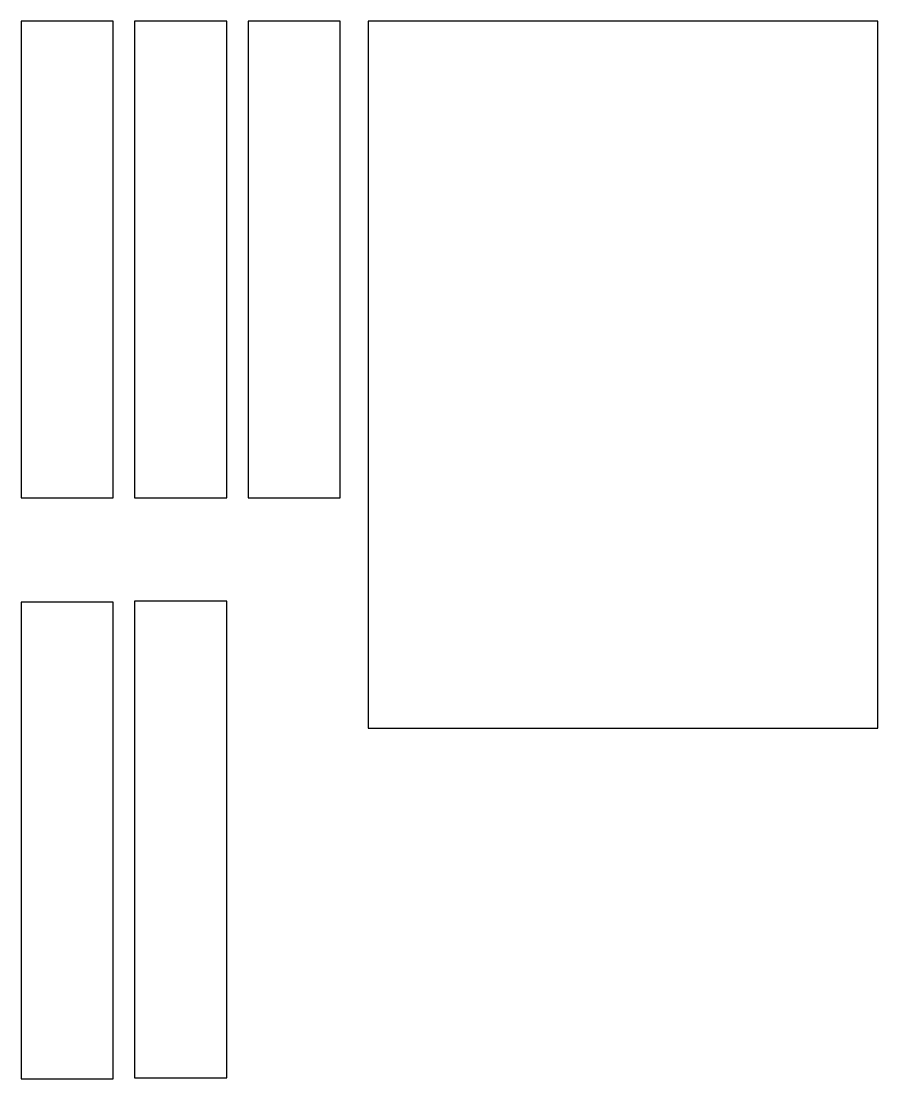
# Model space of a CAD drawing. Header units: centimetres. Extents: x -5.2 to 20.3, y -8.1 to 8.1.
# Drawn here: x 8.02 to 20.32, y -7.59 to 7.6 of the extents above; entities that cross this region are included whole.
import ezdxf

# ---------------------------------------------------------------- set-up
doc = ezdxf.new("R2010")
doc.units = ezdxf.units.CM
doc.header["$MEASUREMENT"] = 0
doc.layers.add('Layer 1', color=7, linetype='Continuous')

msp = doc.modelspace()

# ---------------------------------------------------------------- linework, layer by layer
at = {"layer": 'Layer 1', "color": 242}
for points in [[(8.01505, 0.75139), (9.33797, 0.75139), (9.33797, 7.59811), (8.01505, 7.59811), (8.01505, 0.75139)], [(9.64562, 0.75139), (10.96854, 0.75139), (10.96854, 7.59811), (9.64562, 7.59811), (9.64562, 0.75139)], [(11.27622, 0.75139), (12.59914, 0.75139), (12.59914, 7.59811), (11.27622, 7.59811), (11.27622, 0.75139)], [(12.99906, -2.55447), (20.32124, -2.55447), (20.32124, 7.59811), (12.99906, 7.59811), (12.99906, -2.55447)], [(8.01505, -7.59002), (9.33797, -7.59002), (9.33797, -0.7433), (8.01505, -0.7433), (8.01505, -7.59002)], [(9.64562, -7.57679), (10.96854, -7.57679), (10.96854, -0.73007), (9.64562, -0.73007), (9.64562, -7.57679)]]:
    msp.add_lwpolyline(points, close=True, dxfattribs=at)

doc.saveas('drawing.dxf')
